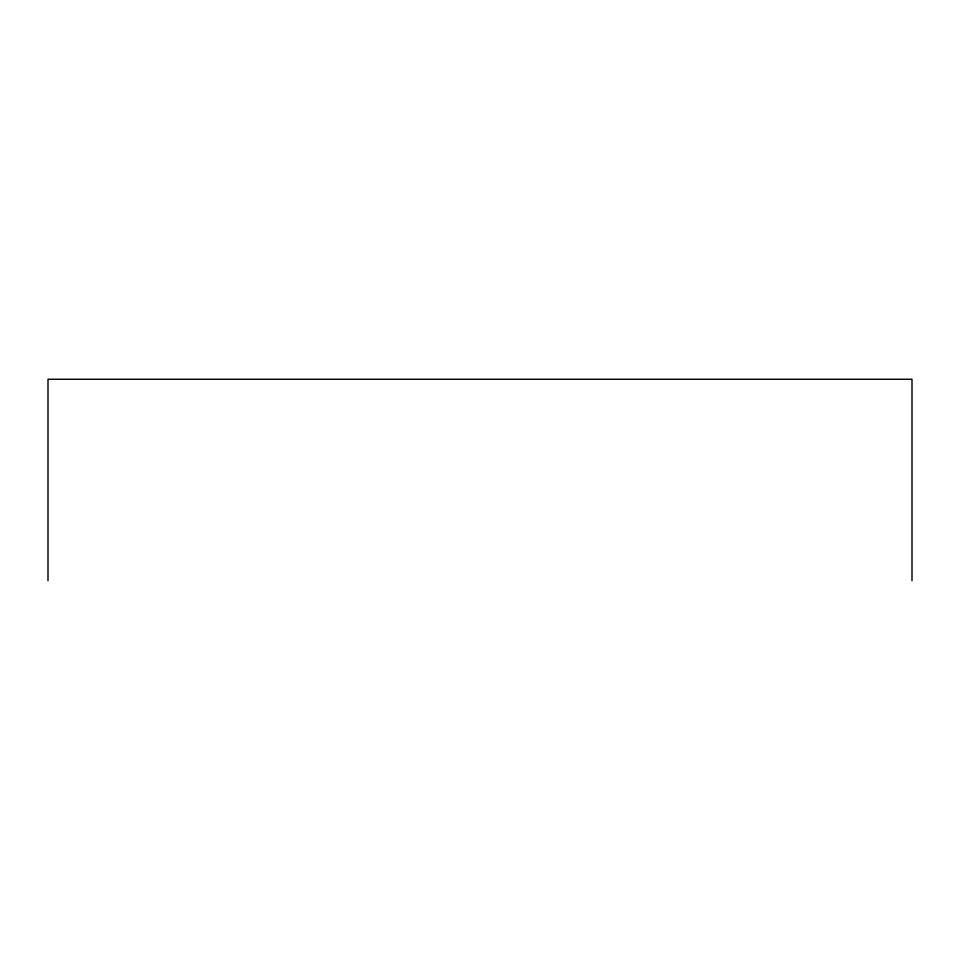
<?xml version="1.0" encoding="UTF-8"?>
<svg xmlns="http://www.w3.org/2000/svg" width="960" height="960" viewBox="0 0 960 960"><rect width="100%" height="100%" fill="white"/><g stroke="black" fill="none" stroke-linecap="round" stroke-linejoin="round"><path stroke-width="1.44" d="M912 580.728L912 379.272L48 379.272L48 580.728"/></g></svg>
